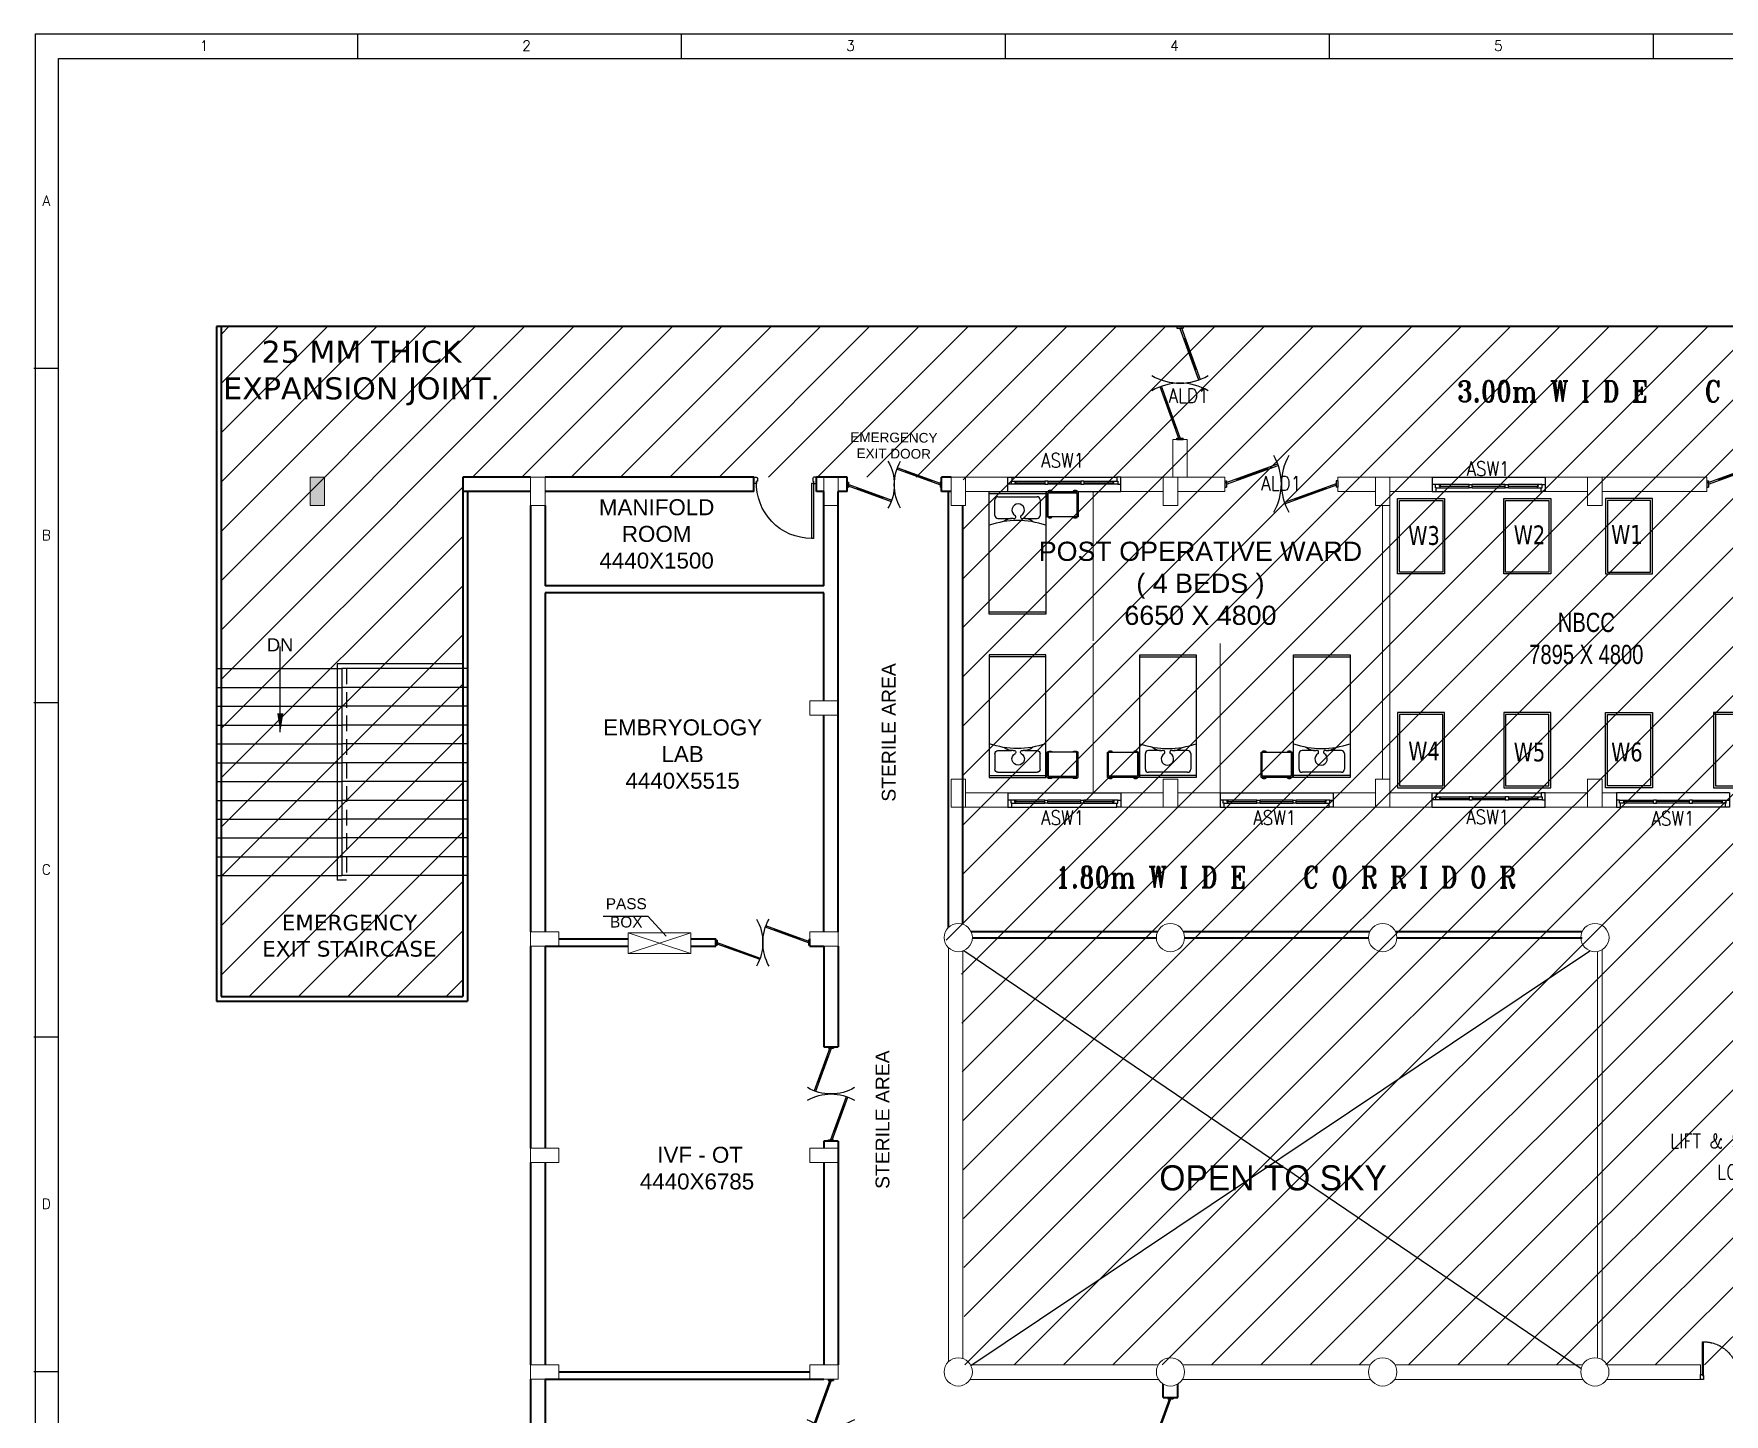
# Model space of a CAD drawing. Extents: x 2733443 to 3206532, y -1516114 to -1264405.
# Drawn here: x 3144586 to 3171525, y -1315820 to -1293818 of the extents above; entities that cross this region are included whole.
import ezdxf
from ezdxf.enums import TextEntityAlignment as Align

# ---------------------------------------------------------------- set-up
doc = ezdxf.new("R2010")
doc.units = 0
doc.header["$MEASUREMENT"] = 0
for name, pattern in [('1', [0, 0, 0]), ('DASHED', [0.75, 0.5, -0.25]), ('HIDDEN', [0.375, 0.25, -0.125])]:
    doc.linetypes.add(name, pattern=pattern)
doc.layers.get('0').update_dxf_attribs({"color": 250, "linetype": '1'})
for name, color, linetype in [('ALD1', 7, 'Continuous'), ('ASW1', 7, 'Continuous'), ('DOOR', 40, 'Continuous'), ('furniture', 33, 'Continuous'), ('HS', 251, '1'), ('Plan', 44, 'Continuous'), ('Railing', 34, '1'), ('stairscas', 7, 'Continuous'), ('TEXT', 5, '1'), ('TITLE', 7, 'Continuous'), ('Window', 161, 'Continuous')]:
    doc.layers.add(name, color=color, linetype=linetype)
for name, color, linetype, lineweight in [('Column', 162, 'Continuous', 13), ('WALL', 7, '1', 35), ('WIN', 151, 'Continuous', 9), ('windows', 4, 'Continuous', 0)]:
    doc.layers.add(name, color=color, linetype=linetype, lineweight=lineweight)
doc.styles.add('ARI', font='arial.ttf')
doc.styles.add('ARIAL', font='arial.ttf')
doc.styles.add('JCK', font='verdana.ttf', dxfattribs={"width": 0.75})
doc.styles.add('MSK', font='g13f12w.shx')
doc.styles.add('ROMANS', font='romans.shx')
doc.styles.add('RT', font='romant.shx')
doc.linetypes.add('ZIGZAG', pattern='A,0.0001,-0.2,[131,ltypeshp.shx,S=0.2,R=0,X=-0.2,Y=0],-0.4,[131,ltypeshp.shx,S=0.2,R=180,X=0.2,Y=0],-0.2', length=0.8001)
doc.dimstyles.new('MM', dxfattribs={"dimscale": 0, "dimtxt": 230, "dimasz": 60, "dimexe": 100, "dimexo": 0.0625, "dimgap": 25, "dimtad": 0, "dimdec": 0, "dimzin": 0, "dimdsep": 46, "dimtxsty": 'ROMANS', "dimblk": 'OBLIQUE', "dimcen": 0.09, "dimdle": 100, "dimclrd": 5, "dimclre": 5, "dimclrt": 6, "dimadec": 0, "dimazin": 0, "dimtfac": 1, "dimtdec": 0, "dimtofl": 0, "dimtmove": 1, "dimatfit": 3, "dimfxl": 1, "dimfrac": 2, "dimtolj": 1, "dimtzin": 0, "dimarcsym": 0})
doc.dimstyles.new('TEXT', dxfattribs={"dimscale": 0, "dimtxt": 500, "dimasz": 100, "dimexe": 75, "dimexo": 100, "dimgap": 50, "dimtad": 0, "dimdec": 0, "dimzin": 0, "dimdsep": 46, "dimtxsty": 'ARIAL', "dimblk": 'OBLIQUE', "dimcen": 0.09, "dimdle": 100, "dimclrd": 256, "dimclre": 256, "dimclrt": 6, "dimadec": 0, "dimazin": 0, "dimtfac": 1, "dimtdec": 0, "dimtofl": 0, "dimtmove": 2, "dimatfit": 3, "dimfxl": 1, "dimfrac": 2, "dimtolj": 1, "dimtzin": 0, "dimarcsym": 0})

# ---------------------------------------------------------------- blocks, each defined once
blk = doc.blocks.new('Z$W@#5624')
at = {"layer": 'DOOR'}
for p, q in [((19, 470), (840, 769)), ((28, 446), (849, 745)), ((188, 518), (680, 697)), ((676, 709), (685, 685)), ((0, 400), (0, 499)), ((0, 499), (25, 499)), ((0, 400), (25, 400)), ((19, 470), (28, 446)), ((25, 400), (25, 499)), ((183, 529), (192, 506)), ((1770, 453), (949, 154)), ((1779, 429), (957, 130)), ((1610, 381), (1117, 202)), ((1614, 369), (1606, 393)), ((1779, 429), (1770, 453)), ((1798, 499), (1773, 499)), ((1773, 400), (1773, 499)), ((1798, 400), (1773, 400)), ((1798, 400), (1798, 499)), ((1113, 214), (1122, 190))]:
    blk.add_line(p, q, dxfattribs=at)
at = {"layer": 'DOOR', "color": 145}
for centre, start_param, end_param in [((0, 449), 2.617994, 3.665191), ((1798, 449), -0.523599, 0.523599)]:
    blk.add_ellipse(centre, major_axis=(-899, 0), ratio=1, start_param=start_param, end_param=end_param, dxfattribs=at)
blk = doc.blocks.new('_Oblique')
at = {"color": 0, "linetype": 'ByBlock', "lineweight": -2}
blk.add_line((-0.5, -0.5), (0.5, 0.5), dxfattribs=at)
blk = doc.blocks.new('A$C1BA14061')
at = {"layer": 'TITLE', "color": 7}
for p, q in [((0, 0), (203982, 0)), ((0, -140464), (0, 0)), ((16920, -1290), (16920, 0)), ((33925, -1290), (33925, 0)), ((50931, -1290), (50931, 0)), ((67937, -1290), (67937, 0)), ((84942, -1290), (84942, 0))]:
    blk.add_line(p, q, dxfattribs=at)
at = {"layer": 'TITLE'}
for p, q in [((1204, -1290), (202692, -1290)), ((1204, -139174), (1204, -1290))]:
    blk.add_line(p, q, dxfattribs=at)
at = {"layer": 'TITLE', "color": 0}
for p, q in [((-86, -17558), (1204, -17558)), ((-86, -35116), (1204, -35116)), ((-86, -52674), (1204, -52674)), ((-86, -70232), (1204, -70232))]:
    blk.add_line(p, q, dxfattribs=at)
at = {"layer": 'TITLE', "color": 7, "style": 'ROMANS', "width": 1}
for s, p in [('1', (8852, -626)), ('2', (25785, -626)), ('3', (42791, -626)), ('4', (59796, -626)), ('5', (76802, -626))]:
    blk.add_text(s, height=535, dxfattribs=at).set_placement(p, align=Align.MIDDLE)
at = {"layer": 'TITLE', "color": 0, "style": 'ROMANS', "width": 1}
for s, p in [('A', (573, -8765)), ('B', (573, -26323)), ('C', (573, -43881)), ('D', (573, -61439))]:
    blk.add_text(s, height=535, dxfattribs=at).set_placement(p, align=Align.MIDDLE)
blk = doc.blocks.new('A$C5E6D2A54')
at = {"layer": 'furniture'}
for p, q in [((-442, 400), (-1342, 400)), ((-1342, 400), (-1342, -1550)), ((-442, 370), (-1342, 370)), ((-1254, 270), (-1254, 22)), ((-580, 319), (-1205, 319)), ((-531, 22), (-531, 270)), ((-442, -1550), (-442, 400)), ((-1010, -27), (-1205, -27)), ((-580, -27), (-796, -27)), ((-1342, -1520), (-442, -1520)), ((-1342, -1550), (-442, -1550))]:
    blk.add_line(p, q, dxfattribs=at)
at = {"layer": 'furniture', "extrusion": (0, 0, -1)}
for centre, major_axis, ratio, start_param, end_param in [((-1205, 270), (34.8, 34.8), 1, 3.926991, 5.497787), ((-580, 270), (-34.8, 34.8), 1, 0.785398, 2.356194), ((-1205, 22), (-34.8, 34.8), 1, 3.926991, 5.497787), ((-903, 107), (99, 0), 0.994805, 2.082243, 7.342535), ((-971, -1), (-3.7, 29), 1, 0.827079, 3.777674), ((-836, -1), (3.5, 29), 1, 2.514084, 5.464678), ((-580, 22), (34.8, 34.8), 1, 0.785398, 2.356194), ((-892, -1416), (0, 1357), 0.999449, -0.338206, 0.338206), ((-995, -243), (-153, 153), 1, 0.057548, 0.834547), ((-812, -243), (69, 205), 0.993949, -0.370916, 0.370916)]:
    blk.add_ellipse(centre, major_axis=major_axis, ratio=ratio, start_param=start_param, end_param=end_param, dxfattribs=at)
blk = doc.blocks.new('A$C258329DF')
at = {"layer": 'furniture'}
for p, q in [((242, 428), (742, 428)), ((242, 28), (242, 428)), ((260, 440), (260, 428)), ((320, 440), (260, 440)), ((261, 48), (261, 428)), ((320, 440), (320, 428)), ((661, 440), (661, 428)), ((721, 440), (661, 440)), ((721, 440), (721, 428)), ((722, 428), (722, 48)), ((742, 428), (742, 28)), ((742, 28), (242, 28)), ((260, 16), (260, 28)), ((320, 16), (260, 16)), ((722, 48), (261, 48)), ((320, 16), (320, 28)), ((661, 16), (661, 28)), ((721, 16), (661, 16)), ((721, 16), (721, 28))]:
    blk.add_line(p, q, dxfattribs=at)
for centre, start, end in [((290, 354), 71.0754, 108.9246), ((691, 354), 71.0754, 108.9246), ((290, 102), 251.0754, 288.9246), ((691, 102), 251.0754, 288.9246)]:
    blk.add_arc(centre, 91.1, start, end, dxfattribs=at)
blk = doc.blocks.new('A$C45A5314D')
at = {"layer": 'furniture', "ltscale": 0.75, "rotation": 270}
blk.add_blockref('A$C258329DF', (-1978, 1209), dxfattribs=at)
at = {"layer": 'furniture', "color": 233, "xscale": -1, "rotation": 90}
blk.add_blockref('A$C5E6D2A54', (-1550, -892), dxfattribs=at)
blk = doc.blocks.new('6w')
at = {"layer": 'Plan'}
for p, q in [((-36, 9.2), (-36, 0)), ((36, 9.2), (36, 0))]:
    blk.add_line(p, q, dxfattribs=at)
at = {"layer": 'Plan', "color": 143}
for p, q in [((-36, 9.2), (36, 9.2)), ((-33.5, 2.5), (-12.5, 2.5)), ((-33.5, 0), (33.5, 0)), ((-31, 4), (-31.5, 4)), ((-31.5, 3.3), (-31.5, 4)), ((-31.5, 3.6), (-12.5, 3.6)), ((-31.5, 3.3), (-31, 3.3)), ((-31, 4.5), (-31, 4)), ((-31, 2.5), (-31, 3.3)), ((-10.5, 3.6), (10.5, 3.6)), ((-10.5, 2.5), (10.5, 2.5)), ((34, 4.5), (12.5, 4.5)), ((12.5, 3.6), (31.5, 3.6)), ((12.5, 2.5), (33.5, 2.5)), ((31, 4.5), (31, 4)), ((31, 4), (31.5, 4)), ((31.5, 3.3), (31, 3.3)), ((31, 2.5), (31, 3.3)), ((31.5, 4), (31.5, 3.3))]:
    blk.add_line(p, q, dxfattribs=at)
at = {"layer": 'Plan', "color": 40}
for p, q in [((-12.5, 2.5), (-12.5, 4.5)), ((-12.5, 4.5), (-10.5, 4.5)), ((-10.5, 2.5), (-12.5, 2.5)), ((-10.5, 2.5), (-10.5, 4.5)), ((10.5, 4.5), (12.5, 4.5)), ((10.5, 2.5), (10.5, 4.5)), ((12.5, 2.5), (10.5, 2.5)), ((12.5, 2.5), (12.5, 4.5))]:
    blk.add_line(p, q, dxfattribs=at)
for points in [[(-34, 4.5), (-36, 4.5), (-36, 0), (-33.5, 0), (-33.5, 2.5), (-34, 2.5), (-34, 4.5)], [(34, 4.5), (36, 4.5), (36, 0), (33.5, 0), (33.5, 2.5), (34, 2.5), (34, 4.5)]]:
    blk.add_lwpolyline(points, close=True, dxfattribs=at)
at = {"layer": 'Plan', "color": 143}
for points in [[(-12.5, 4.5), (-34, 4.5)], [(10.5, 4.5), (-10.5, 4.5)]]:
    blk.add_lwpolyline(points, dxfattribs=at)
blk = doc.blocks.new('A$C22C3796F')
at = {"layer": 'furniture'}
for p, q in [((0, 1200), (750, 1200)), ((0, 0), (0, 1200)), ((30, 1170), (720, 1170)), ((30, 30), (30, 1170)), ((720, 1170), (720, 30)), ((750, 1200), (750, 0)), ((750, 0), (0, 0)), ((720, 30), (30, 30))]:
    blk.add_line(p, q, dxfattribs=at)
blk = doc.blocks.new('5dd')
at = {"layer": 'DOOR', "color": 40, "linetype": 'Continuous'}
for p, q in [((-58.5, 30), (-57.7, 30)), ((-58.5, 3), (-58.5, 30)), ((-57.7, 3), (-57.7, 30)), ((-2.3, 3), (-2.3, 30)), ((-1.5, 30), (-2.3, 30)), ((-1.5, 3), (-1.5, 30)), ((-58.5, 3), (-57.7, 3)), ((-1.5, 3), (-2.3, 3))]:
    blk.add_line(p, q, dxfattribs=at)
at = {"layer": 'DOOR', "color": 40, "ltscale": 0.5}
for p, q in [((-60, 4), (-58.5, 4)), ((-60, 0), (-60, 4)), ((-57.5, 0), (-60, 0)), ((-58.5, 4), (-58.5, 3)), ((-58.5, 3), (-57.5, 3)), ((-57.5, 3), (-57.5, 0)), ((-1.5, 3), (-2.5, 3)), ((-2.5, 3), (-2.5, 0)), ((-2.5, 0), (0, 0)), ((-1.5, 4), (-1.5, 3)), ((0, 4), (-1.5, 4)), ((0, 0), (0, 4))]:
    blk.add_line(p, q, dxfattribs=at)
at = {"layer": 'DOOR', "color": 252, "linetype": 'HIDDEN'}
for centre, start, end in [((-57.7, 2.2), 355.4346, 90), ((-2.3, 2.2), 90, 184.5654)]:
    blk.add_arc(centre, 27.8, start, end, dxfattribs=at)
at = {"layer": 'DOOR', "color": 40, "ltscale": 0.5}
for centre, start, end in [((-59, 3.5), 0, 0), ((-1, 3.5), 180, 180)]:
    blk.add_arc(centre, 0.5, start, end, dxfattribs=at)
blk = doc.blocks.new('A$C19B8274B')
at = {"layer": 'DOOR'}
for p, q in [((-45, 925), (-80, 925)), ((-80, 50), (-80, 925)), ((-45, 50), (-45, 925)), ((-45, 50), (-80, 50)), ((-955, -50), (-955, -47.5)), ((-940, -35), (-942.5, -35)), ((-60, -35), (-57.5, -35)), ((-45, -50), (-45, -47.5))]:
    blk.add_line(p, q, dxfattribs=at)
for points in [[(-940, 15), (-955, 15), (-955, 50), (-1000, 50), (-1000, -50), (-955, -50)], [(-940, -35), (-940, 15)], [(-60, 15), (-45, 15), (-45, 50), (0, 50), (0, -50), (-45, -50)], [(-60, -35), (-60, 15)]]:
    blk.add_lwpolyline(points, dxfattribs=at)
at = {"layer": 'DOOR', "color": 145}
blk.add_arc((-80, 50), 875, 90, 182.29244, dxfattribs=at)
at = {"layer": 'DOOR'}
for centre, start, end in [((-955, -35), 270, 0), ((-45, -35), 180, 270)]:
    blk.add_arc(centre, 12.5, start, end, dxfattribs=at)

msp = doc.modelspace()

# ---------------------------------------------------------------- hatches: boundary and pattern name
at = {"layer": 'HS', "lineweight": 0}
msp.add_hatch(color=251, dxfattribs=at).paths.add_polyline_path([(3148988.4847, -1300885.4394), (3148988.4847, -1301335.4394), (3149218.4847, -1301335.4394), (3149218.4847, -1300885.4394)])
at = {"layer": 'Railing', "lineweight": 5}
h = msp.add_hatch(dxfattribs=at)
h.set_pattern_fill('ANSI31', color=251, scale=4444, style=0)
h.set_pattern_definition([(45, (369445.5, 3650.05), (-392.79782, 392.79782), [])])
h.paths.add_polyline_path([(3193423.4847, -1298547.9394), (3193423.4847, -1298485.4394)])
h.paths.add_polyline_path([(3193423.4847, -1300285.4394), (3193423.4847, -1300222.9394)])
h.paths.add_polyline_path([(3193423.4847, -1300222.9394), (3193423.4847, -1298547.9394)])
edge = h.paths.add_edge_path()
edge.add_arc((3159297.5403, -1308308.0519), 137.6174, -59.97703951, 262.07613959, ccw=False)
edge.add_line((3159366.3968, -1308427.2044), (3159420.7408, -1315035.4394))
edge.add_line((3159420.7408, -1315035.4394), (3186723.5688, -1315035.4394))
edge.add_line((3186723.5688, -1315035.4394), (3186723.5688, -1308416.3302))
edge.add_arc((3186838.5688, -1308222.9394), 225, 120.73786853, 239.26213147, ccw=False)
edge.add_line((3186723.5688, -1308029.5486), (3186723.5688, -1300885.4394))
edge.add_line((3186723.5688, -1300885.4394), (3186723.5688, -1298485.4394))
edge.add_line((3186723.5688, -1298485.4394), (3147571.0688, -1298485.4394))
edge.add_line((3147571.0688, -1298485.4394), (3147571.0688, -1309160.4394))
edge.add_line((3147571.0688, -1309160.4394), (3151421.0688, -1309160.4394))
edge.add_line((3151421.0688, -1309160.4394), (3151421.0688, -1300885.4394))
edge.add_line((3151421.0688, -1300885.4394), (3159394.8188, -1300885.4394))
edge.add_line((3159394.8188, -1300885.4394), (3159392.3188, -1305915.4394))
edge.add_line((3159392.3188, -1305915.4394), (3159384.9142, -1305915.4394))
edge.add_line((3159384.9142, -1305915.4394), (3159402.2235, -1308020.2536))
edge.add_arc((3159312.1459, -1308197.3944), 198.728, -260.2726368, 63.04628166, ccw=False)
edge.add_arc((3159318.5688, -1308222.9394), 225, 24.27465212, 100.2403482, ccw=False)
edge.add_arc((3159318.5688, -1308222.9394), 225, -1.91021323, 24.27465212, ccw=False)
edge.add_arc((3159318.5688, -1308222.9394), 225, 259.7596518, 358.08978677, ccw=False)

# ---------------------------------------------------------------- linework, layer by layer
at = {"layer": 'Column', "color": 251, "lineweight": 5}
for p, q in [((3159433.5688, -1305915.4394), (3160109.4022, -1305915.4394)), ((3159433.5688, -1306145.4394), (3160109.4022, -1306145.4394))]:
    msp.add_line(p, q, dxfattribs=at)
at = {"layer": 'Column', "color": 251}
msp.add_lwpolyline([(3148988.4847, -1300885.4394), (3149218.4847, -1300885.4394), (3149218.4847, -1301335.4394), (3148988.4847, -1301335.4394)], close=True, dxfattribs=at)
at = {"layer": 'Column', "color": 3}
for points in [[(3152503.6529, -1301335.4394), (3152733.6529, -1301335.4394), (3152733.6529, -1300885.4394), (3152503.6529, -1300885.4394)], [(3157173.5688, -1301335.4394), (3157403.5688, -1301335.4394), (3157403.5688, -1300885.4394), (3157173.5688, -1300885.4394)], [(3157403.5688, -1304450.4394), (3157403.5688, -1304680.4394), (3156953.5688, -1304680.4394), (3156953.5688, -1304450.4394)], [(3152953.6529, -1308130.4394), (3152953.6529, -1308360.4394), (3152503.6529, -1308360.4394), (3152503.6529, -1308130.4394)], [(3157403.5688, -1308130.4394), (3157403.5688, -1308360.4394), (3156953.5688, -1308360.4394), (3156953.5688, -1308130.4394)], [(3152503.6529, -1311580.4394), (3152503.6529, -1311810.4394), (3152953.6529, -1311810.4394), (3152953.6529, -1311580.4394)], [(3156953.5688, -1311580.4394), (3156953.5688, -1311810.4394), (3157403.5688, -1311810.4394), (3157403.5688, -1311580.4394)], [(3152953.6529, -1315030.4394), (3152953.6529, -1315260.4394), (3152503.6529, -1315260.4394), (3152503.6529, -1315030.4394)], [(3157403.5688, -1315030.4394), (3157403.5688, -1315260.4394), (3156953.5688, -1315260.4394), (3156953.5688, -1315030.4394)]]:
    msp.add_lwpolyline(points, close=True, dxfattribs=at)
at = {"layer": 'Column', "color": 251, "lineweight": 5}
for points in [[(3159203.5688, -1301335.4394), (3159433.5688, -1301335.4394), (3159433.5688, -1300885.4394), (3159203.5688, -1300885.4394)], [(3162585.2355, -1301335.4394), (3162815.2355, -1301335.4394), (3162815.2355, -1300885.4394), (3162585.2355, -1300885.4394)], [(3165966.9022, -1301335.4394), (3166196.9022, -1301335.4394), (3166196.9022, -1300885.4394), (3165966.9022, -1300885.4394)], [(3169578.5688, -1301335.4394), (3169348.5688, -1301335.4394), (3169348.5688, -1300885.4394), (3169578.5688, -1300885.4394)], [(3159203.5688, -1306145.4394), (3159433.5688, -1306145.4394), (3159433.5688, -1305695.4394), (3159203.5688, -1305695.4394)], [(3162585.2355, -1306145.4394), (3162815.2355, -1306145.4394), (3162815.2355, -1305695.4394), (3162585.2355, -1305695.4394)], [(3165966.9022, -1306145.4394), (3166196.9022, -1306145.4394), (3166196.9022, -1305695.4394), (3165966.9022, -1305695.4394)], [(3169348.5688, -1306145.4394), (3169578.5688, -1306145.4394), (3169578.5688, -1305695.4394), (3169348.5688, -1305695.4394)]]:
    msp.add_lwpolyline(points, close=True, dxfattribs=at)
at = {"layer": 'Column', "color": 3}
for centre in [(3159318.5688, -1308222.9394), (3162700.2355, -1308222.9394), (3166081.9022, -1308222.9394), (3169465.0698, -1308222.9394), (3159318.5688, -1315145.4394), (3162700.2355, -1315145.4394), (3166081.9022, -1315145.4394), (3169463.5688, -1315145.4394)]:
    msp.add_circle(centre, 225, dxfattribs=at)
at = {"layer": 'Railing', "color": 251, "lineweight": 5}
for p, q in [((3169578.5688, -1308417.2149), (3169578.5688, -1314952.0486)), ((3169503.5688, -1308444.6212), (3169503.5688, -1314924.0235))]:
    msp.add_line(p, q, dxfattribs=at)
at = {"layer": 'stairscas', "color": 251, "linetype": 'Continuous'}
for p, q in [((3147496.0688, -1303935.4394), (3149496.0688, -1303935.4394)), ((3149421.0688, -1303860.4394), (3149421.0688, -1307310.4394)), ((3151421.0688, -1303860.4394), (3149421.0688, -1303860.4394)), ((3149496.0688, -1303935.4394), (3149496.0688, -1307235.4394)), ((3151421.0688, -1303935.4394), (3149496.0688, -1303935.4394)), ((3147496.0688, -1304235.4394), (3149496.0688, -1304235.4394)), ((3147496.0688, -1304535.4394), (3149496.0688, -1304535.4394)), ((3147496.0688, -1304835.4394), (3149496.0688, -1304835.4394)), ((3147496.0688, -1305135.4394), (3149496.0688, -1305135.4394)), ((3147496.0688, -1305435.4394), (3149496.0688, -1305435.4394)), ((3147496.0688, -1305735.4394), (3149496.0688, -1305735.4394)), ((3147496.0688, -1306035.4394), (3149496.0688, -1306035.4394)), ((3147496.0688, -1306335.4394), (3149496.0688, -1306335.4394)), ((3147496.0688, -1306635.4394), (3149496.0688, -1306635.4394)), ((3147496.0688, -1306935.4394), (3149496.0688, -1306935.4394)), ((3147496.0688, -1307235.4394), (3149496.0688, -1307235.4394))]:
    msp.add_line(p, q, dxfattribs=at)
at = {"layer": 'stairscas', "color": 251, "linetype": 'DASHED', "ltscale": 500}
for p, q in [((3149496.0688, -1303935.4394), (3149496.0688, -1307235.4394)), ((3149571.0688, -1303935.4394), (3149571.0688, -1307310.4394)), ((3149571.0688, -1307310.4394), (3149421.0688, -1307310.4394)), ((3149496.0688, -1307235.4394), (3149496.0688, -1307235.4394)), ((3149496.0688, -1307235.4394), (3149496.0688, -1307235.4394))]:
    msp.add_line(p, q, dxfattribs=at)
at = {"layer": 'stairscas', "color": 251, "ltscale": 500}
for p, q in [((3151496.0688, -1303935.4394), (3149496.0688, -1303935.4394)), ((3151496.0688, -1304235.4394), (3149496.0688, -1304235.4394)), ((3151496.0688, -1304535.4394), (3149496.0688, -1304535.4394)), ((3151496.0688, -1304835.4394), (3149496.0688, -1304835.4394)), ((3151496.0688, -1305135.4394), (3149496.0688, -1305135.4394)), ((3151496.0688, -1305435.4394), (3149496.0688, -1305435.4394)), ((3151496.0688, -1305735.4394), (3149496.0688, -1305735.4394)), ((3151496.0688, -1306035.4394), (3149496.0688, -1306035.4394)), ((3151496.0688, -1306335.4394), (3149496.0688, -1306335.4394)), ((3151496.0688, -1306635.4394), (3149496.0688, -1306635.4394)), ((3151496.0688, -1306935.4394), (3149496.0688, -1306935.4394)), ((3151496.0688, -1307235.4394), (3149496.0688, -1307235.4394)), ((3159407.1792, -1308429.7563), (3169245.3421, -1315090.648)), ((3159520.1253, -1315045.4394), (3169385.5845, -1308433.4319))]:
    msp.add_line(p, q, dxfattribs=at)
at = {"layer": 'WALL', "color": 251, "linetype": 'Continuous'}
for p, q in [((3147496.0688, -1298485.4394), (3147496.0688, -1309235.4394)), ((3147571.0688, -1298485.4394), (3147571.0688, -1309160.4394)), ((3151421.0688, -1301115.4394), (3151421.0688, -1309160.4394, 0)), ((3151421.0688, -1301115.4394), (3151421.0688, -1309160.4394, 0)), ((3151496.0688, -1301115.4394), (3151496.0688, -1309235.4394, 0)), ((3151496.0688, -1301115.4394), (3151496.0688, -1309235.4394, 0)), ((3147571.0688, -1309160.4394), (3151421.0688, -1309160.4394)), ((3147496.0688, -1309235.4394), (3151496.0688, -1309235.4394))]:
    msp.add_line(p, q, dxfattribs=at)
at = {"layer": 'WALL', "color": 251}
for p, q in [((3193653.4847, -1298485.4394), (3147496.0688, -1298485.4394)), ((3147571.0688, -1300885.4394), (3147571.0688, -1301115.4394)), ((3151421.0688, -1300885.4394), (3151421.0688, -1301115.4394)), ((3152503.6529, -1300885.4394), (3151421.0688, -1300885.4394)), ((3151421.0688, -1300885.4394), (3151421.0688, -1301115.4394)), ((3152503.6529, -1301115.4394), (3151421.0688, -1301115.4394)), ((3157178.5688, -1304450.4394), (3157173.5688, -1304450.4394)), ((3157178.5688, -1304680.4394), (3157173.5688, -1304680.4394))]:
    msp.add_line(p, q, dxfattribs=at)
at = {"layer": 'WALL', "color": 251, "lineweight": 5}
for p, q in [((3162738.3166, -1300285.4394), (3162968.3166, -1300285.4394)), ((3162738.3166, -1300885.4394), (3162738.3166, -1300285.4394)), ((3162968.3166, -1300885.4394), (3162968.3166, -1300285.4394)), ((3160109.4022, -1300885.4394), (3159433.5688, -1300885.4394)), ((3160109.4022, -1301115.4394), (3159433.5688, -1301115.4394)), ((3160109.4022, -1301115.4394), (3160109.4022, -1300885.4394)), ((3162585.2355, -1300885.4394), (3161909.4022, -1300885.4394)), ((3161909.4022, -1301115.4394), (3161909.4022, -1300885.4394)), ((3162585.2355, -1301115.4394), (3161909.4022, -1301115.4394)), ((3163567.6094, -1300885.4394), (3162815.2355, -1300885.4394)), ((3163567.6094, -1301115.4394), (3162815.2355, -1301115.4394)), ((3163567.6094, -1301115.4394), (3163567.6094, -1300885.4394)), ((3165367.6094, -1301115.4394), (3165367.6094, -1300885.4394)), ((3165966.9022, -1300885.4394), (3165367.6094, -1300885.4394)), ((3165966.9022, -1301115.4394), (3165367.6094, -1301115.4394)), ((3166196.9022, -1300885.4394), (3166872.7355, -1300885.4394)), ((3166196.9022, -1301115.4394), (3166872.7355, -1301115.4394)), ((3166872.7355, -1300885.4394), (3166872.7355, -1301115.4394)), ((3168672.7355, -1300885.4394), (3168672.7355, -1301115.4394)), ((3168672.7355, -1300885.4394), (3169348.5688, -1300885.4394)), ((3168672.7355, -1301115.4394), (3169348.5688, -1301115.4394)), ((3169578.5688, -1300885.4394), (3171248.5487, -1300885.4394)), ((3169578.5688, -1301115.4394), (3171248.5487, -1301115.4394)), ((3171248.5487, -1300885.4394), (3171248.5487, -1301115.4394)), ((3166081.9022, -1301335.4394), (3166081.9022, -1305695.4394)), ((3166196.9022, -1301335.4394), (3166196.9022, -1305695.4394)), ((3160109.4022, -1305915.4394), (3160109.4022, -1306145.4394)), ((3161909.4022, -1305915.4394), (3162585.2355, -1305915.4394)), ((3161909.4022, -1305915.4394), (3161909.4022, -1306145.4394)), ((3162815.2355, -1305915.4394), (3163491.0688, -1305915.4394)), ((3163491.0688, -1305915.4394), (3163491.0688, -1306145.4394)), ((3165291.0688, -1305915.4394), (3165966.9022, -1305915.4394)), ((3165291.0688, -1305915.4394), (3165291.0688, -1306145.4394)), ((3166196.9022, -1305915.4394), (3166872.7355, -1305915.4394)), ((3166872.7355, -1306145.4394), (3166872.7355, -1305915.4394)), ((3168672.7355, -1305915.4394), (3169348.5688, -1305915.4394)), ((3168672.7355, -1306145.4394), (3168672.7355, -1305915.4394)), ((3169578.5688, -1305915.4394), (3169808.5688, -1305915.4394)), ((3169808.5688, -1305915.4394), (3169808.5688, -1306145.4394)), ((3161909.4022, -1306145.4394), (3162585.2355, -1306145.4394)), ((3162815.2355, -1306145.4394), (3163491.0688, -1306145.4394)), ((3165291.0688, -1306145.4394), (3165966.9022, -1306145.4394)), ((3166196.9022, -1306145.4394), (3166872.7355, -1306145.4394)), ((3168672.7355, -1306145.4394), (3169348.5688, -1306145.4394)), ((3169578.5688, -1306145.4394), (3169808.5688, -1306145.4394))]:
    msp.add_line(p, q, dxfattribs=at)
at = {"layer": 'WALL'}
for p, q in [((3156058.5688, -1300885.4394), (3152733.6529, -1300885.4394)), ((3156058.5688, -1301115.4394), (3152733.6529, -1301115.4394)), ((3156058.5688, -1301115.4394), (3156058.5688, -1300885.4394)), ((3157548.9569, -1300885.4394), (3157058.5688, -1300885.4394)), ((3157058.5688, -1301115.4394), (3157058.5688, -1300885.4394)), ((3157173.5688, -1301115.4394), (3157058.5688, -1301115.4394)), ((3157173.5688, -1302615.4394), (3157173.5688, -1301115.4394)), ((3157548.9569, -1301115.4394), (3157403.5688, -1301115.4394)), ((3157403.5688, -1308130.4394), (3157403.5688, -1301115.4394)), ((3157548.9569, -1301115.4394), (3157548.9569, -1300885.4394)), ((3159203.5688, -1300885.4394), (3159048.9569, -1300885.4394)), ((3159048.9569, -1301115.4394), (3159048.9569, -1300885.4394)), ((3159203.5688, -1301115.4394), (3159048.9569, -1301115.4394)), ((3159163.5688, -1306145.4394), (3159163.5688, -1301115.4394)), ((3152503.6529, -1301335.4394), (3152503.6529, -1308130.4394)), ((3152733.6529, -1301335.4394), (3152733.6529, -1302615.4394)), ((3159393.5688, -1306145.4394), (3159393.5688, -1301335.4394)), ((3157173.5688, -1302615.4394), (3152733.6529, -1302615.4394)), ((3152733.6529, -1302730.4394), (3152733.6529, -1308130.4394)), ((3157173.5688, -1302730.4394), (3152733.6529, -1302730.4394)), ((3157173.5688, -1304450.4394), (3157173.5688, -1302730.4394)), ((3157173.5688, -1308130.4394), (3157173.5688, -1304680.4394)), ((3159163.5688, -1308059.8444), (3159163.5688, -1306145.4394)), ((3159393.5688, -1308010.8074), (3159393.5688, -1306145.4394)), ((3162495.1288, -1308130.4394), (3159523.6755, -1308130.4394)), ((3165876.7955, -1308130.4394), (3162905.3422, -1308130.4394)), ((3169259.9631, -1308130.4394), (3166287.0088, -1308130.4394)), ((3152503.6529, -1308360.4394), (3152503.6529, -1311580.4394)), ((3152733.6529, -1308360.4394), (3152733.6529, -1311580.4394)), ((3152733.6529, -1308360.4394), (3154056.0692, -1308360.4394)), ((3152953.6529, -1308245.4394), (3154056.0692, -1308245.4394)), ((3155056.0692, -1308245.4394), (3155453.5688, -1308245.4394)), ((3155056.0692, -1308360.4394), (3155453.5688, -1308360.4394)), ((3155453.5688, -1308360.4394), (3155453.5688, -1308245.4394)), ((3156953.5688, -1308360.4394), (3156953.5688, -1308245.4394)), ((3156953.5688, -1308360.4394), (3157173.5688, -1308360.4394)), ((3157173.5688, -1308360.4394), (3157173.5688, -1308880.4394)), ((3157403.5688, -1308360.4394), (3157406.0688, -1309965.4394)), ((3162475.3605, -1308230.4394), (3159543.4438, -1308230.4394)), ((3165857.0272, -1308230.4394), (3162925.1104, -1308230.4394)), ((3169259.9631, -1308230.4394), (3166306.7771, -1308230.4394)), ((3157173.5688, -1308880.4394), (3157176.0688, -1309965.4394)), ((3157176.0688, -1309965.4394), (3157406.0688, -1309965.4394)), ((3157173.5688, -1311465.4394), (3157173.5688, -1311580.4394)), ((3157403.5688, -1311465.4394), (3157178.5688, -1311465.4394)), ((3157403.5688, -1311465.4394), (3157403.5688, -1315030.4394)), ((3152503.6529, -1311810.4394), (3152503.6529, -1315030.4394)), ((3152733.6529, -1311810.4394), (3152733.6529, -1315030.4394)), ((3157173.5688, -1311810.4394), (3157173.5688, -1315030.4394)), ((3152953.6529, -1315145.4394), (3156953.5688, -1315145.4394)), ((3159088.5688, -1315145.4394), (3159093.5688, -1315145.4394)), ((3152503.6529, -1315260.4394), (3152503.6529, -1318595.4394)), ((3152733.6529, -1315260.4394), (3157173.5688, -1315260.4394)), ((3152733.6529, -1315260.4394), (3152733.6529, -1318595.4394)), ((3162585.2355, -1315555.7677), (3162585.2355, -1315338.8302)), ((3162815.2355, -1315555.7677), (3162815.2355, -1315338.8302)), ((3162585.2355, -1315555.7677), (3162815.2355, -1315555.7677))]:
    msp.add_line(p, q, dxfattribs=at)
at = {"layer": 'WALL', "linetype": 'ByBlock', "lineweight": 13}
for p, q in [((3159163.5688, -1314982.3444), (3159163.5688, -1308386.0345)), ((3159393.5688, -1314933.3074), (3159393.5688, -1308435.0715)), ((3159514.8467, -1315035.4394), (3162503.9576, -1315035.4394)), ((3162896.5133, -1315035.4394), (3165885.6243, -1315035.4394)), ((3166278.18, -1315035.4394), (3169267.291, -1315035.4394)), ((3169659.8467, -1315035.4394), (3171146.9391, -1315035.4394)), ((3171146.9391, -1315265.4394), (3171146.9391, -1315035.4394)), ((3159508.8975, -1315265.4394), (3162509.9068, -1315265.4394)), ((3162890.5641, -1315265.4394), (3165891.5735, -1315265.4394)), ((3166272.2308, -1315265.4394), (3169273.2402, -1315265.4394)), ((3169653.8975, -1315265.4394), (3171146.9391, -1315265.4394))]:
    msp.add_line(p, q, dxfattribs=at)
at = {"layer": 'WALL', "linetype": 'ByBlock'}
msp.add_line((3162585.2355, -1315555.7677), (3162815.2355, -1315555.7677), dxfattribs=at)
at = {"layer": 'WIN', "color": 8, "linetype": 'Continuous'}
for p, q in [((3154056.0692, -1308478.9931), (3155056.0692, -1308148.9931)), ((3154056.0692, -1308148.9931), (3155056.0692, -1308478.9931))]:
    msp.add_line(p, q, dxfattribs=at)
at = {"layer": 'WIN', "linetype": 'Continuous'}
msp.add_lwpolyline([(3154056.0692, -1308148.9931), (3154056.0692, -1308478.9931), (3155056.0692, -1308478.9931), (3155056.0692, -1308148.9931)], close=True, dxfattribs=at)
at = {"layer": 'Window', "color": 251, "linetype": 'ZIGZAG', "lineweight": 5, "ltscale": 300}
for p, q in [((3161467.5245, -1301115.4394), (3161467.5245, -1303493.7299)), ((3161467.5245, -1303537.149), (3161467.5245, -1305915.4394)), ((3163491.0688, -1303537.149), (3163491.0688, -1305915.4394))]:
    msp.add_line(p, q, dxfattribs=at)

# ---------------------------------------------------------------- block references
at = {"layer": 'DOOR', "color": 251, "linetype": 'Continuous', "lineweight": 5, "xscale": 1.001247151754797, "yscale": 1.001247151754797, "zscale": 1.001247151754797}
for p, rotation in [((3162403.3166, -1298485.4394), 270), ((3165367.6094, -1300541.9267), 180), ((3173048.5487, -1300541.9267), 180)]:
    msp.add_blockref('Z$W@#5624', p, dxfattribs=dict(at, rotation=rotation))
at = {"layer": 'DOOR', "linetype": 'Continuous', "xscale": -0.8343726266175508, "yscale": 0.8343726266175508, "zscale": 0.8343726257153321}
for p, rotation in [((3157548.9569, -1300629.5661), 180), ((3155453.5688, -1307927.9394), 180), ((3156916.0688, -1311465.4394), 270), ((3156913.5688, -1316760.4394), 270), ((3162325.2355, -1317055.7677), 270)]:
    msp.add_blockref('Z$W@#5624', p, dxfattribs=dict(at, rotation=rotation))
at = {"layer": 'DOOR', "linetype": 'Continuous', "xscale": -1, "rotation": 180}
msp.add_blockref('A$C19B8274B', (3157058.5688, -1300935.4394), dxfattribs=at)
at = {"layer": 'furniture', "color": 251, "linetype": 'Continuous', "lineweight": 5, "extrusion": (0, 0, -1), "xscale": -1, "zscale": -1}
for p, rotation in [((-3160262.191, -1303065.4395), 90.0000096583143), ((-3162662.191, -1303718.8655), 270.0000096583144), ((-3165112.0003, -1303718.8655), 270.0000096583144)]:
    msp.add_blockref('A$C45A5314D', p, dxfattribs=dict(at, rotation=rotation))
at = {"layer": 'furniture', "color": 251, "lineweight": 5}
for p in [(3166318.8013, -1302426.6666), (3168011.6631, -1302426.6667)]:
    msp.add_blockref('A$C22C3796F', p, dxfattribs=at)
at = {"layer": 'furniture', "color": 251, "lineweight": 5, "xscale": -1}
msp.add_blockref('A$C22C3796F', (3170382.615, -1302426.6667), dxfattribs=at)
at = {"layer": 'furniture', "color": 251, "linetype": 'Continuous', "lineweight": 5, "extrusion": (0, 0, -1), "zscale": -1, "rotation": 89.99999034168563}
msp.add_blockref('A$C45A5314D', (-3160262.191, -1303718.8655), dxfattribs=at)
at = {"layer": 'furniture', "color": 251, "lineweight": 5, "xscale": -1, "rotation": 180}
for p in [(3166318.8013, -1304634.7732), (3168011.6631, -1304634.7731), (3171356.9744, -1304634.7731)]:
    msp.add_blockref('A$C22C3796F', p, dxfattribs=at)
at = {"layer": 'furniture', "color": 251, "lineweight": 5, "rotation": 180}
msp.add_blockref('A$C22C3796F', (3170382.615, -1304634.7731), dxfattribs=at)
at = {"layer": 'stairscas', "color": 251, "ltscale": 500, "xscale": -20, "yscale": 20, "zscale": 19.99999997428558}
msp.add_blockref('5dd', (3171146.9391, -1315265.4394), dxfattribs=at)
at = {"layer": 'TITLE', "xscale": 0.3035552556082519, "yscale": 0.3035553943041123, "zscale": 0.3035553665695551}
msp.add_blockref('A$C1BA14061', (3144611.978, -1293817.618), dxfattribs=at)
at = {"layer": 'windows', "color": 251, "lineweight": 5, "xscale": -25, "yscale": 25, "zscale": 24.99999999999242, "rotation": 180}
for p in [(3161009.4022, -1300885.4394), (3167772.7355, -1305915.4394)]:
    msp.add_blockref('6w', p, dxfattribs=at)
at = {"layer": 'windows', "color": 251, "lineweight": 5, "yscale": 25}
for p, xscale, zscale in [((3167772.7355, -1301115.4394), 25, 25), ((3161009.4022, -1306145.4394), 25, 25), ((3164391.0688, -1306145.4394), 25, 25), ((3170708.5688, -1306145.4394), -25, 24.99999999999242)]:
    msp.add_blockref('6w', p, dxfattribs=dict(at, xscale=xscale, zscale=zscale))

# ---------------------------------------------------------------- texts
at = {"layer": 'ALD1', "color": 251, "lineweight": 5, "style": 'ROMANS', "width": 0.85}
for p in [(3162986.9999, -1299699.2305), (3164463.5113, -1301095.9804)]:
    msp.add_text('ALD1', height=230, dxfattribs=at).set_placement(p, align=Align.CENTER)
at = {"layer": 'ASW1', "color": 251, "lineweight": 5, "style": 'ROMANS', "width": 0.85}
for p in [(3160980.5921, -1300732.4345), (3167761.4422, -1300863.0193), (3160980.5921, -1306425.3797), (3164362.2588, -1306425.3797), (3167757.0848, -1306414.4768), (3170708.104, -1306438.5488)]:
    msp.add_text('ASW1', height=230, dxfattribs=at).set_placement(p, align=Align.CENTER)
at = {"layer": 'stairscas', "color": 251, "linetype": 'Continuous', "style": 'ARI'}
msp.add_text('DN', height=208.08, dxfattribs=at).set_placement((3148511.4278, -1303660.3809), align=Align.CENTER)
at = {"layer": 'stairscas', "color": 251, "ltscale": 500, "style": 'RT', "width": 0.85}
for s, p in [('LIFT & STAIRCASE', (3171827.8093, -1311581.4788)), ('LOBBY', (3171827.8093, -1312074.9577))]:
    msp.add_text(s, height=230, dxfattribs=at).set_placement(p, align=Align.CENTER)
at = {"layer": 'stairscas', "color": 251, "ltscale": 500, "insert": (3164335.6552, -1312258.161), "char_height": 400, "width": 8187.231718, "attachment_point": 8, "style": 'MSK'}
msp.add_mtext('OPEN TO SKY', dxfattribs=at)
at = {"layer": 'TEXT', "linetype": 'Continuous', "lineweight": 5, "style": 'RT', "width": 0.85}
msp.add_text('3.00m W I D E   C O R R I D O R', height=336.6, dxfattribs=at).set_placement((3170938.2476, -1299684.8721), align=Align.CENTER)
msp.add_text('3.00m W I D E   C O R R I D O R', height=336.6, dxfattribs=at).set_placement((3170938.2476, -1299684.8721), align=Align.CENTER)
at = {"layer": 'TEXT', "lineweight": 5, "ltscale": 1.5, "style": 'JCK', "width": 0.75}
for s, p in [('W3', (3166741.1934, -1301814.2129)), ('W2', (3168421.2835, -1301803.5123)), ('W1', (3169974.002, -1301797.2665)), ('W4', (3166741.1934, -1305248.2342)), ('W5', (3168421.2835, -1305264.1733)), ('W6', (3169974.002, -1305264.1733))]:
    msp.add_text(s, height=300, dxfattribs=at).set_placement(p, align=Align.MIDDLE_CENTER)
at = {"layer": 'TEXT', "linetype": 'Continuous', "style": 'RT', "width": 0.85}
msp.add_text('1.80m W I D E   C O R R I D O R', height=336.6, dxfattribs=at).set_placement((3164535.1649, -1307427.8612), align=Align.CENTER)
at = {"layer": 'TEXT', "lineweight": 5, "insert": (3149809.6715, -1299739.8391), "char_height": 350, "width": 5877.751546, "attachment_point": 8, "style": 'MSK'}
msp.add_mtext('{\\fVerdana|b0|i0|c0|p34;25 MM THICK EXPANSION JOINT.}', dxfattribs=at)
at = {"layer": 'TEXT'}
for s, insert, char_height, width, attachment_point, style in [('MANIFOLD\\PROOM 4440X1500', (3154511.2344, -1301790.3261), 255, 1994.329635, 5, 'ARIAL'), ('EMBRYOLOGY\\PLAB\\P4440X5515', (3154925.4695, -1305299.125), 255, 4308.959529, 5, 'ARIAL'), ('{\\fVerdana|b0|i0|c0|p34;EMERGENCY\\PEXIT STAIRCASE}', (3149615.0203, -1308530.7337), 250, 3566.071851, 8, 'MSK'), (' IVF - OT\\P4440X6785', (3155155.1078, -1311899.2148), 255, 2454.157572, 5, 'ARIAL')]:
    msp.add_mtext(s, dxfattribs=dict(at, insert=insert, char_height=char_height, width=width, attachment_point=attachment_point, style=style))
at = {"layer": 'TEXT', "linetype": 'Continuous', "lineweight": 5, "char_height": 306, "width": 8934.615511, "attachment_point": 8, "style": 'ARI'}
for s, insert in [('POST OPERATIVE WARD \\P( 4 BEDS )\\P6650 X 4800', (3163178.0275, -1303243.4537)), ('{\\W0.75;NBCC\\P7895 X 4800}', (3169327.9592, -1303866.7989))]:
    msp.add_mtext(s, dxfattribs=dict(at, insert=insert))
at = {"layer": 'TEXT', "linetype": 'Continuous', "insert": (3154027.9281, -1307830.1868, -101230.7692), "char_height": 175, "width": 1149.249659, "attachment_point": 5, "style": 'ARIAL'}
msp.add_mtext('PASS BOX', dxfattribs=at)
at = {"layer": 'WALL', "color": 7, "linetype": 'Continuous', "attachment_point": 5, "style": 'ARIAL'}
for s, insert, char_height, width, rotation in [(' EMERGENCY\\P EXIT DOOR', (3158261.3215, -1300381.1188), 154.28952, 1944.7887, 359.43793), ('\\pxt17; STERILE AREA', (3158211.5865, -1304996.3495), 220.4136, 2733.297639, 90), ('\\pxt17; STERILE AREA', (3158112.1586, -1311167.6136), 220.4136, 2733.297639, 90)]:
    msp.add_mtext(s, dxfattribs=dict(at, insert=insert, char_height=char_height, width=width, rotation=rotation))

# ---------------------------------------------------------------- leaders
at = {"layer": 'stairscas', "color": 251, "linetype": 'Continuous'}
msp.add_leader([(3148514.0836, -1304948.7541), (3148514.0836, -1303583.2468)], dimstyle='MM', override={"dimscale": 1, "dimasz": 300, "dimclrd": 256}, dxfattribs=at)
at = {"layer": 'WIN', "color": 8, "linetype": 'Continuous'}
msp.add_leader([(3154664.9299, -1308198.9094, -101230.7692), (3154376.3982, -1307887.4304, -101230.7692), (3153658.631, -1307887.4304, -101230.7692)], dimstyle='TEXT', override={"dimscale": 1, "dimtxt": 200, "dimasz": 50, "dimfxl": 0.18}, dxfattribs=at)

doc.saveas('drawing.dxf')
